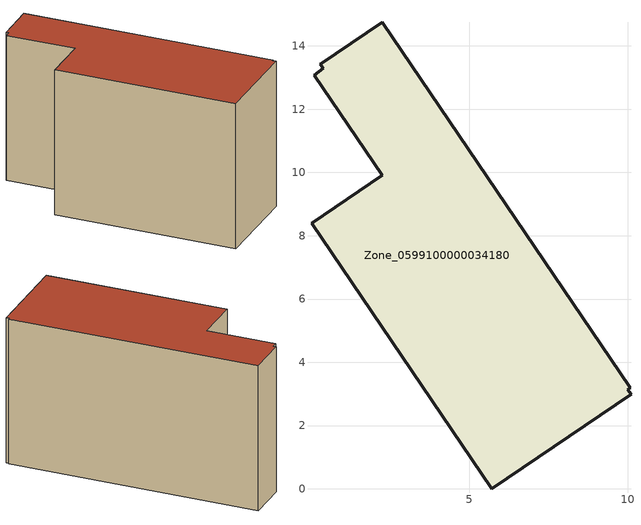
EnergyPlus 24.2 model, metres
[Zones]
Zone_0599100000034180
 floor ground (C_G): 10.11,2.99 5.7,0 0.01,8.39 2.25,9.91 0.09,13.08 0.38,13.3 0.29,13.42 2.24,14.75 10.08,3.19 10.01,3.14 z0
 wall outside (C_F): 10.08,3.19 2.24,14.75 0.29,13.42 0.38,13.3 0.09,13.08 2.25,9.91 0.01,8.39 5.7,0 10.11,2.99 10.01,3.14 10.08,3.19 z0:8.34
 roof outside (C_R): 0.29,13.42 0.38,13.3 0.09,13.08 2.25,9.91 0.01,8.39 5.7,0 10.11,2.99 10.01,3.14 10.08,3.19 2.24,14.75 z8.34
[BUILDING]
Pand.0599100000034180: North Axis=0; Terrain=City; Loads Convergence Tolerance Value=0.04; Temperature Convergence Tolerance Value=0.4; Solar Distribution=FullExterior; Maximum Number of Warmup Days=25; Minimum Number of Warmup Days=1
[Site:Location]
Rotterdam.The.Hague.AP_ZH_NLD Design_Conditions: Latitude=51.96; Longitude=4.45; Time Zone=1; Elevation=-4.5
[SITE:GROUNDTEMPERATURE:BUILDINGSURFACE]
18, 18, 18, 18, 18, 18, 18, 18, 18, 18, 18, 18
[MATERIAL] Thermal Absorptance=0.9; Solar Absorptance=0.7; Visible Absorptance=0.7
Name | Roughness | Thickness | Conductivity | Density | Specific Heat
G.TI.1975-1991 | MediumSmooth | 0.15 | 0.288461 | 540 | 1210
F.TI.1975-1991 | Rough | 0.3 | 0.230769 | 1920 | 840
R.TI.1975-1991 | MediumRough | 0.2 | 0.153846 | 1500 | 1000
[CONSTRUCTION]
C_G: G.TI.1975-1991
C_F: F.TI.1975-1991
C_R: R.TI.1975-1991
[ZONE]
Zone_0599100000034180: Type=1; Multiplier=1; Ceiling Height=Autocalculate; Volume=Autocalculate; Floor Area=autocalculate; Part of Total Floor Area=Yes
[ZONEINFILTRATION:DESIGNFLOWRATE]
Infil_Zone_0599100000034180: Zone or ZoneList or Space or SpaceList=Zone_0599100000034180; Schedule=AlwaysOn; Design Flow Rate Calculation Method=Flow/Area; Flow Rate per Floor Area=0.003; Constant Term Coefficient=1; Temperature Term Coefficient=0; Velocity Term Coefficient=0; Velocity Squared Term Coefficient=0
[HVACTEMPLATE:ZONE:IDEALLOADSAIRSYSTEM]
Zone_0599100000034180: Maximum Heating Supply Air Temperature=50; Minimum Cooling Supply Air Temperature=13; Maximum Heating Supply Air Humidity Ratio=0.0156; Minimum Cooling Supply Air Humidity Ratio=0.0077; Heating Limit=NoLimit; Cooling Limit=NoLimit; Dehumidification Control Type=ConstantSensibleHeatRatio; Cooling Sensible Heat Ratio=0.7; Dehumidification Setpoint=60; Humidification Control Type=None; Humidification Setpoint=30; Outdoor Air Method=None; Outdoor Air Flow Rate per Person=0.00944; Outdoor Air Flow Rate per Zone Floor Area=0; Outdoor Air Flow Rate per Zone=0; Demand Controlled Ventilation Type=None; Outdoor Air Economizer Type=NoEconomizer; Heat Recovery Type=None; Sensible Heat Recovery Effectiveness=0.7; Latent Heat Recovery Effectiveness=0.65
[ZONECONTROL:THERMOSTAT]
ThermostatControl_Zone_0599100000034180: Zone or ZoneList=Zone_0599100000034180; Control Type Schedule=DualSetpointControlType; Control 1=Thermostat_Zone_0599100000034180; Temperature Difference Between Cutout And Setpoint=0
[THERMOSTATSETPOINT:DUALSETPOINT]
Thermostat_Zone_0599100000034180: Heating Setpoint Temperature Schedule=HeatingSetpoint_Zone_0599100000034180; Cooling Setpoint Temperature Schedule=CoolingSetpoint_Zone_0599100000034180
[SCHEDULE:COMPACT]
HeatingSetpoint_Zone_0599100000034180: Through: 12/31, For: AllDays, Until: 24:00, 21
CoolingSetpoint_Zone_0599100000034180: Through: 12/31, For: AllDays, Until: 24:00, 24
DualSetpointControlType: Through: 12/31, For: AllDays, Until: 24:00, 4
AlwaysOn: Through: 12/31, For: AllDays, Until: 24:00, 1
